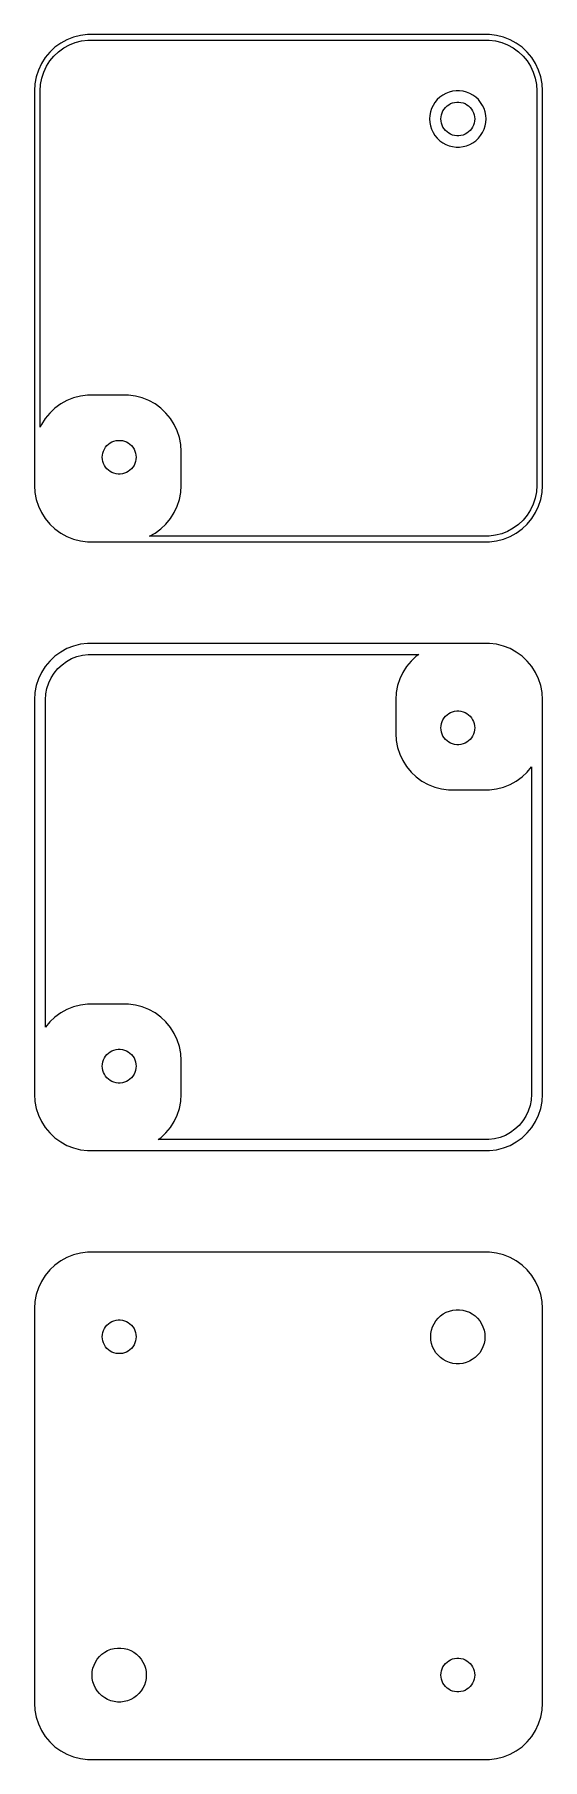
# Model space of a CAD drawing. Header units: metres. Extents: x -22 to 22, y 86 to 238.
import ezdxf

# ---------------------------------------------------------------- set-up
doc = ezdxf.new("R2010")
doc.units = ezdxf.units.M

msp = doc.modelspace()

# ---------------------------------------------------------------- linework, layer by layer
for p, q in [((-20.6871, 237.353), (-21.1448, 236.923)), ((-20.1791, 237.722), (-20.6871, 237.353)), ((-20.3684, 236.967), (-19.9112, 237.299)), ((-19.6289, 238.024), (-20.1791, 237.722)), ((-19.9112, 237.299), (-19.416, 237.572)), ((-19.0451, 238.255), (-19.6289, 238.024)), ((-19.416, 237.572), (-18.8906, 237.78)), ((-18.4369, 238.411), (-19.0451, 238.255)), ((-18.8906, 237.78), (-18.3432, 237.92)), ((-17.8139, 238.49), (-18.4369, 238.411)), ((-18.3432, 237.92), (-17.7825, 237.991)), ((17.8139, 238.49), (-17.8139, 238.49)), ((-17.7825, 237.991), (17.7825, 237.991)), ((17.7825, 237.991), (18.3432, 237.92)), ((18.4369, 238.411), (17.8139, 238.49)), ((18.3432, 237.92), (18.8906, 237.78)), ((19.0451, 238.255), (18.4369, 238.411)), ((18.8906, 237.78), (19.416, 237.572)), ((19.6289, 238.024), (19.0451, 238.255)), ((19.416, 237.572), (19.9112, 237.299)), ((20.1791, 237.722), (19.6289, 238.024)), ((19.9112, 237.299), (20.3684, 236.967)), ((20.6871, 237.353), (20.1791, 237.722)), ((21.1448, 236.923), (20.6871, 237.353)), ((-21.8815, 235.909), (-22.1489, 235.341)), ((-21.5451, 236.439), (-21.8815, 235.909)), ((-21.684, 235.157), (-21.4434, 235.668)), ((-21.1448, 236.923), (-21.5451, 236.439)), ((-21.4434, 235.668), (-21.1406, 236.145)), ((-21.1406, 236.145), (-20.7803, 236.58)), ((-20.7803, 236.58), (-20.3684, 236.967)), ((20.3684, 236.967), (20.7803, 236.58)), ((20.7803, 236.58), (21.1406, 236.145)), ((21.1406, 236.145), (21.4434, 235.668)), ((21.5451, 236.439), (21.1448, 236.923)), ((21.4434, 235.668), (21.684, 235.157)), ((21.8815, 235.909), (21.5451, 236.439)), ((22.1489, 235.341), (21.8815, 235.909)), ((-22.4606, 234.127), (-22.5, 233.5)), ((-22.3429, 234.743), (-22.4606, 234.127)), ((-22.1489, 235.341), (-22.3429, 234.743)), ((-22, 233.5), (-21.9645, 234.064)), ((-21.9645, 234.064), (-21.8586, 234.619)), ((-21.8586, 234.619), (-21.684, 235.157)), ((21.684, 235.157), (21.8586, 234.619)), ((21.8586, 234.619), (21.9645, 234.064)), ((21.9645, 234.064), (22, 233.5)), ((22.3429, 234.743), (22.1489, 235.341)), ((22.4606, 234.127), (22.3429, 234.743)), ((22.5, 233.5), (22.4606, 234.127)), ((-22.5, 233.5), (-22.5, 198.5)), ((-22, 203.657), (-22, 233.5)), ((13.1776, 232.711), (12.9774, 232.469)), ((13.4064, 232.926), (13.1776, 232.711)), ((13.6604, 233.111), (13.4064, 232.926)), ((13.9355, 233.262), (13.6604, 233.111)), ((14.2274, 233.378), (13.9355, 233.262)), ((14.5315, 233.456), (14.2274, 233.378)), ((14.843, 233.495), (14.5315, 233.456)), ((15.157, 233.495), (14.843, 233.495)), ((15.4684, 233.456), (15.157, 233.495)), ((15.7725, 233.378), (15.4684, 233.456)), ((16.0644, 233.262), (15.7725, 233.378)), ((16.3396, 233.111), (16.0644, 233.262)), ((16.5936, 232.926), (16.3396, 233.111)), ((16.8224, 232.711), (16.5936, 232.926)), ((17.0225, 232.469), (16.8224, 232.711)), ((22, 233.5), (22, 198.5)), ((22.5, 198.5), (22.5, 233.5)), ((12.5197, 231.313), (12.5, 231)), ((12.5, 231), (12.5197, 230.687)), ((12.5785, 231.622), (12.5197, 231.313)), ((12.6756, 231.92), (12.5785, 231.622)), ((12.8092, 232.204), (12.6756, 231.92)), ((12.9774, 232.469), (12.8092, 232.204)), ((13.5, 231), (13.5118, 231.188)), ((13.5118, 230.812), (13.5, 231)), ((13.5118, 231.188), (13.5471, 231.373)), ((13.5471, 231.373), (13.6053, 231.552)), ((13.6053, 231.552), (13.6855, 231.723)), ((13.6855, 231.723), (13.7865, 231.882)), ((13.7865, 231.882), (13.9065, 232.027)), ((13.9065, 232.027), (14.0439, 232.156)), ((14.0439, 232.156), (14.1963, 232.266)), ((14.1963, 232.266), (14.3613, 232.357)), ((14.3613, 232.357), (14.5365, 232.427)), ((14.5365, 232.427), (14.7189, 232.473)), ((14.7189, 232.473), (14.9058, 232.497)), ((14.9058, 232.497), (15.0942, 232.497)), ((15.0942, 232.497), (15.2811, 232.473)), ((15.2811, 232.473), (15.4635, 232.427)), ((15.4635, 232.427), (15.6387, 232.357)), ((15.6387, 232.357), (15.8037, 232.266)), ((15.8037, 232.266), (15.9561, 232.156)), ((15.9561, 232.156), (16.0934, 232.027)), ((16.0934, 232.027), (16.2135, 231.882)), ((16.2135, 231.882), (16.3145, 231.723)), ((16.3145, 231.723), (16.3947, 231.552)), ((16.3947, 231.552), (16.4529, 231.373)), ((16.4529, 231.373), (16.4882, 231.188)), ((16.4882, 231.188), (16.5, 231)), ((16.5, 231), (16.4882, 230.812)), ((17.1908, 232.204), (17.0225, 232.469)), ((17.3244, 231.92), (17.1908, 232.204)), ((17.4214, 231.622), (17.3244, 231.92)), ((17.4803, 231.313), (17.4214, 231.622)), ((17.5, 231), (17.4803, 231.313)), ((17.4803, 230.687), (17.5, 231)), ((12.5197, 230.687), (12.5785, 230.378)), ((12.5785, 230.378), (12.6756, 230.08)), ((12.6756, 230.08), (12.8092, 229.796)), ((12.8092, 229.796), (12.9774, 229.531)), ((12.9774, 229.531), (13.1776, 229.289)), ((13.5471, 230.627), (13.5118, 230.812)), ((13.6053, 230.448), (13.5471, 230.627)), ((13.6855, 230.277), (13.6053, 230.448)), ((13.7865, 230.118), (13.6855, 230.277)), ((13.9065, 229.973), (13.7865, 230.118)), ((14.0439, 229.844), (13.9065, 229.973)), ((14.1963, 229.734), (14.0439, 229.844)), ((14.3613, 229.643), (14.1963, 229.734)), ((14.5365, 229.573), (14.3613, 229.643)), ((14.7189, 229.527), (14.5365, 229.573)), ((14.9058, 229.503), (14.7189, 229.527)), ((15.0942, 229.503), (14.9058, 229.503)), ((15.2811, 229.527), (15.0942, 229.503)), ((15.4635, 229.573), (15.2811, 229.527)), ((15.6387, 229.643), (15.4635, 229.573)), ((15.8037, 229.734), (15.6387, 229.643)), ((15.9561, 229.844), (15.8037, 229.734)), ((16.0934, 229.973), (15.9561, 229.844)), ((16.2135, 230.118), (16.0934, 229.973)), ((16.3145, 230.277), (16.2135, 230.118)), ((16.3947, 230.448), (16.3145, 230.277)), ((16.4529, 230.627), (16.3947, 230.448)), ((16.4882, 230.812), (16.4529, 230.627)), ((16.8224, 229.289), (17.0225, 229.531)), ((17.0225, 229.531), (17.1908, 229.796)), ((17.1908, 229.796), (17.3244, 230.08)), ((17.3244, 230.08), (17.4214, 230.378)), ((17.4214, 230.378), (17.4803, 230.687)), ((13.1776, 229.289), (13.4064, 229.074)), ((13.4064, 229.074), (13.6604, 228.889)), ((13.6604, 228.889), (13.9355, 228.738)), ((13.9355, 228.738), (14.2274, 228.622)), ((14.2274, 228.622), (14.5315, 228.544)), ((14.5315, 228.544), (14.843, 228.505)), ((14.843, 228.505), (15.157, 228.505)), ((15.157, 228.505), (15.4684, 228.544)), ((15.4684, 228.544), (15.7725, 228.622)), ((15.7725, 228.622), (16.0644, 228.738)), ((16.0644, 228.738), (16.3396, 228.889)), ((16.3396, 228.889), (16.5936, 229.074)), ((16.5936, 229.074), (16.8224, 229.289)), ((-20.6871, 205.353), (-21.1448, 204.923)), ((-20.1791, 205.722), (-20.6871, 205.353)), ((-19.6289, 206.024), (-20.1791, 205.722)), ((-19.0451, 206.255), (-19.6289, 206.024)), ((-18.4369, 206.411), (-19.0451, 206.255)), ((-17.8139, 206.49), (-18.4369, 206.411)), ((-14.186, 206.49), (-17.8139, 206.49)), ((-13.5631, 206.411), (-14.186, 206.49)), ((-12.9549, 206.255), (-13.5631, 206.411)), ((-12.3711, 206.024), (-12.9549, 206.255)), ((-11.8209, 205.722), (-12.3711, 206.024)), ((-11.3129, 205.353), (-11.8209, 205.722)), ((-10.8551, 204.923), (-11.3129, 205.353)), ((-21.8815, 203.909), (-22, 203.657)), ((-21.5451, 204.439), (-21.8815, 203.909)), ((-21.1448, 204.923), (-21.5451, 204.439)), ((-10.4549, 204.439), (-10.8551, 204.923)), ((-10.1185, 203.909), (-10.4549, 204.439)), ((-9.8511, 203.341), (-10.1185, 203.909)), ((-16.2135, 201.882), (-16.0934, 202.027)), ((-16.0934, 202.027), (-15.9561, 202.156)), ((-15.9561, 202.156), (-15.8037, 202.266)), ((-15.8037, 202.266), (-15.6387, 202.357)), ((-15.6387, 202.357), (-15.4635, 202.427)), ((-15.4635, 202.427), (-15.2811, 202.473)), ((-15.2811, 202.473), (-15.0942, 202.497)), ((-15.0942, 202.497), (-14.9058, 202.497)), ((-14.9058, 202.497), (-14.7189, 202.473)), ((-14.7189, 202.473), (-14.5365, 202.427)), ((-14.5365, 202.427), (-14.3613, 202.357)), ((-14.3613, 202.357), (-14.1963, 202.266)), ((-14.1963, 202.266), (-14.0439, 202.156)), ((-14.0439, 202.156), (-13.9065, 202.027)), ((-13.9065, 202.027), (-13.7865, 201.882)), ((-9.6571, 202.743), (-9.8511, 203.341)), ((-9.5394, 202.127), (-9.6571, 202.743)), ((-9.5, 201.5), (-9.5394, 202.127)), ((-16.5, 201), (-16.4882, 201.188)), ((-16.4882, 200.812), (-16.5, 201)), ((-16.4882, 201.188), (-16.4529, 201.373)), ((-16.4529, 200.627), (-16.4882, 200.812)), ((-16.4529, 201.373), (-16.3947, 201.552)), ((-16.3947, 200.448), (-16.4529, 200.627)), ((-16.3947, 201.552), (-16.3145, 201.723)), ((-16.3145, 200.277), (-16.3947, 200.448)), ((-16.3145, 201.723), (-16.2135, 201.882)), ((-13.7865, 201.882), (-13.6855, 201.723)), ((-13.6855, 201.723), (-13.6053, 201.552)), ((-13.6053, 200.448), (-13.6855, 200.277)), ((-13.6053, 201.552), (-13.5471, 201.373)), ((-13.5471, 200.627), (-13.6053, 200.448)), ((-13.5471, 201.373), (-13.5118, 201.188)), ((-13.5118, 200.812), (-13.5471, 200.627)), ((-13.5118, 201.188), (-13.5, 201)), ((-13.5, 201), (-13.5118, 200.812)), ((-9.5, 198.5), (-9.5, 201.5)), ((-16.2135, 200.118), (-16.3145, 200.277)), ((-16.0934, 199.973), (-16.2135, 200.118)), ((-15.9561, 199.844), (-16.0934, 199.973)), ((-15.8037, 199.734), (-15.9561, 199.844)), ((-15.6387, 199.643), (-15.8037, 199.734)), ((-15.4635, 199.573), (-15.6387, 199.643)), ((-15.2811, 199.527), (-15.4635, 199.573)), ((-15.0942, 199.503), (-15.2811, 199.527)), ((-14.9058, 199.503), (-15.0942, 199.503)), ((-14.7189, 199.527), (-14.9058, 199.503)), ((-14.5365, 199.573), (-14.7189, 199.527)), ((-14.3613, 199.643), (-14.5365, 199.573)), ((-14.1963, 199.734), (-14.3613, 199.643)), ((-14.0439, 199.844), (-14.1963, 199.734)), ((-13.9065, 199.973), (-14.0439, 199.844)), ((-13.7865, 200.118), (-13.9065, 199.973)), ((-13.6855, 200.277), (-13.7865, 200.118)), ((-22.5, 198.5), (-22.4606, 197.873)), ((-22.4606, 197.873), (-22.3429, 197.257)), ((-9.6571, 197.257), (-9.5394, 197.873)), ((-9.5394, 197.873), (-9.5, 198.5)), ((21.8586, 197.381), (21.684, 196.843)), ((21.9645, 197.936), (21.8586, 197.381)), ((22, 198.5), (21.9645, 197.936)), ((22.3429, 197.257), (22.4606, 197.873)), ((22.4606, 197.873), (22.5, 198.5)), ((-22.3429, 197.257), (-22.1489, 196.659)), ((-22.1489, 196.659), (-21.8815, 196.091)), ((-21.8815, 196.091), (-21.5451, 195.561)), ((-10.4549, 195.561), (-10.1185, 196.091)), ((-10.1185, 196.091), (-9.8511, 196.659)), ((-9.8511, 196.659), (-9.6571, 197.257)), ((21.1406, 195.855), (20.7803, 195.42)), ((21.4434, 196.332), (21.1406, 195.855)), ((21.684, 196.843), (21.4434, 196.332)), ((21.5451, 195.561), (21.8815, 196.091)), ((21.8815, 196.091), (22.1489, 196.659)), ((22.1489, 196.659), (22.3429, 197.257)), ((-21.5451, 195.561), (-21.1448, 195.077)), ((-21.1448, 195.077), (-20.6871, 194.647)), ((-20.6871, 194.647), (-20.1791, 194.278)), ((-11.8209, 194.278), (-11.3129, 194.647)), ((-11.3129, 194.647), (-10.8551, 195.077)), ((-10.8551, 195.077), (-10.4549, 195.561)), ((19.416, 194.428), (18.8906, 194.22)), ((19.9112, 194.701), (19.416, 194.428)), ((20.3684, 195.033), (19.9112, 194.701)), ((20.1791, 194.278), (20.6871, 194.647)), ((20.7803, 195.42), (20.3684, 195.033)), ((20.6871, 194.647), (21.1448, 195.077)), ((21.1448, 195.077), (21.5451, 195.561)), ((-20.1791, 194.278), (-19.6289, 193.976)), ((-19.6289, 193.976), (-19.0451, 193.745)), ((-19.0451, 193.745), (-18.4369, 193.589)), ((-18.4369, 193.589), (-17.8139, 193.51)), ((-17.8139, 193.51), (17.8139, 193.51)), ((-12.311, 194.009), (-11.8209, 194.278)), ((17.7825, 194.009), (-12.311, 194.009)), ((18.3432, 194.08), (17.7825, 194.009)), ((17.8139, 193.51), (18.4369, 193.589)), ((18.8906, 194.22), (18.3432, 194.08)), ((18.4369, 193.589), (19.0451, 193.745)), ((19.0451, 193.745), (19.6289, 193.976)), ((19.6289, 193.976), (20.1791, 194.278)), ((-20.1791, 183.722), (-20.6871, 183.353)), ((-19.6289, 184.024), (-20.1791, 183.722)), ((-19.0451, 184.255), (-19.6289, 184.024)), ((-18.4369, 184.411), (-19.0451, 184.255)), ((-17.8139, 184.49), (-18.4369, 184.411)), ((17.8139, 184.49), (-17.8139, 184.49)), ((18.4369, 184.411), (17.8139, 184.49)), ((19.0451, 184.255), (18.4369, 184.411)), ((19.6289, 184.024), (19.0451, 184.255)), ((20.1791, 183.722), (19.6289, 184.024)), ((20.6871, 183.353), (20.1791, 183.722)), ((-21.5451, 182.439), (-21.8815, 181.909)), ((-21.1448, 182.923), (-21.5451, 182.439)), ((-20.6871, 183.353), (-21.1448, 182.923)), ((-20.7542, 181.864), (-20.4322, 182.254)), ((-20.4322, 182.254), (-20.0639, 182.599)), ((-20.0639, 182.599), (-19.6553, 182.896)), ((-19.6553, 182.896), (-19.2126, 183.14)), ((-19.2126, 183.14), (-18.743, 183.326)), ((-18.743, 183.326), (-18.2537, 183.451)), ((-18.2537, 183.451), (-17.7526, 183.514)), ((-17.7526, 183.514), (11.5357, 183.514)), ((10.4549, 182.439), (10.1185, 181.909)), ((10.8551, 182.923), (10.4549, 182.439)), ((11.3129, 183.353), (10.8551, 182.923)), ((11.5357, 183.514), (11.3129, 183.353)), ((21.1448, 182.923), (20.6871, 183.353)), ((21.5451, 182.439), (21.1448, 182.923)), ((21.8815, 181.909), (21.5451, 182.439)), ((-22.3429, 180.743), (-22.4606, 180.127)), ((-22.1489, 181.341), (-22.3429, 180.743)), ((-21.8815, 181.909), (-22.1489, 181.341)), ((-21.396, 180.5), (-21.2399, 180.981)), ((-21.2399, 180.981), (-21.0248, 181.438)), ((-21.0248, 181.438), (-20.7542, 181.864)), ((9.6571, 180.743), (9.5394, 180.127)), ((9.8511, 181.341), (9.6571, 180.743)), ((10.1185, 181.909), (9.8511, 181.341)), ((22.1489, 181.341), (21.8815, 181.909)), ((22.3429, 180.743), (22.1489, 181.341)), ((22.4606, 180.127), (22.3429, 180.743)), ((-22.4606, 180.127), (-22.5, 179.5)), ((-22.5, 179.5), (-22.5, 144.5)), ((-21.5224, 179.5), (-21.4907, 180.004)), ((-21.5224, 150.466), (-21.5224, 179.5)), ((-21.4907, 180.004), (-21.396, 180.5)), ((9.5394, 180.127), (9.5, 179.5)), ((9.5, 179.5), (9.5, 176.5)), ((22.5, 179.5), (22.4606, 180.127)), ((22.5, 144.5), (22.5, 179.5)), ((13.5471, 177.373), (13.6053, 177.552)), ((13.6053, 177.552), (13.6855, 177.723)), ((13.6855, 177.723), (13.7865, 177.882)), ((13.7865, 177.882), (13.9065, 178.027)), ((13.9065, 178.027), (14.0439, 178.156)), ((14.0439, 178.156), (14.1963, 178.266)), ((14.1963, 178.266), (14.3613, 178.357)), ((14.3613, 178.357), (14.5365, 178.427)), ((14.5365, 178.427), (14.7189, 178.473)), ((14.7189, 178.473), (14.9058, 178.497)), ((14.9058, 178.497), (15.0942, 178.497)), ((15.0942, 178.497), (15.2811, 178.473)), ((15.2811, 178.473), (15.4635, 178.427)), ((15.4635, 178.427), (15.6387, 178.357)), ((15.6387, 178.357), (15.8037, 178.266)), ((15.8037, 178.266), (15.9561, 178.156)), ((15.9561, 178.156), (16.0934, 178.027)), ((16.0934, 178.027), (16.2135, 177.882)), ((16.2135, 177.882), (16.3145, 177.723)), ((16.3145, 177.723), (16.3947, 177.552)), ((16.3947, 177.552), (16.4529, 177.373)), ((9.5, 176.5), (9.5394, 175.873)), ((13.5, 177), (13.5118, 177.188)), ((13.5118, 176.812), (13.5, 177)), ((13.5118, 177.188), (13.5471, 177.373)), ((13.5471, 176.627), (13.5118, 176.812)), ((13.6053, 176.448), (13.5471, 176.627)), ((13.6855, 176.277), (13.6053, 176.448)), ((13.7865, 176.118), (13.6855, 176.277)), ((13.9065, 175.973), (13.7865, 176.118)), ((14.0439, 175.844), (13.9065, 175.973)), ((16.0934, 175.973), (15.9561, 175.844)), ((16.2135, 176.118), (16.0934, 175.973)), ((16.3145, 176.277), (16.2135, 176.118)), ((16.3947, 176.448), (16.3145, 176.277)), ((16.4529, 176.627), (16.3947, 176.448)), ((16.4529, 177.373), (16.4882, 177.188)), ((16.4882, 176.812), (16.4529, 176.627)), ((16.4882, 177.188), (16.5, 177)), ((16.5, 177), (16.4882, 176.812)), ((9.5394, 175.873), (9.6571, 175.257)), ((9.6571, 175.257), (9.8511, 174.659)), ((9.8511, 174.659), (10.1185, 174.091)), ((14.1963, 175.734), (14.0439, 175.844)), ((14.3613, 175.643), (14.1963, 175.734)), ((14.5365, 175.573), (14.3613, 175.643)), ((14.7189, 175.527), (14.5365, 175.573)), ((14.9058, 175.503), (14.7189, 175.527)), ((15.0942, 175.503), (14.9058, 175.503)), ((15.2811, 175.527), (15.0942, 175.503)), ((15.4635, 175.573), (15.2811, 175.527)), ((15.6387, 175.643), (15.4635, 175.573)), ((15.8037, 175.734), (15.6387, 175.643)), ((15.9561, 175.844), (15.8037, 175.734)), ((10.1185, 174.091), (10.4549, 173.561)), ((10.4549, 173.561), (10.8551, 173.077)), ((10.8551, 173.077), (11.3129, 172.647)), ((20.6871, 172.647), (21.1448, 173.077)), ((21.1448, 173.077), (21.5224, 173.534)), ((21.5224, 173.534), (21.5224, 144.5)), ((11.3129, 172.647), (11.8209, 172.278)), ((11.8209, 172.278), (12.3711, 171.976)), ((12.3711, 171.976), (12.9549, 171.745)), ((12.9549, 171.745), (13.5631, 171.589)), ((13.5631, 171.589), (14.186, 171.51)), ((14.186, 171.51), (17.8139, 171.51)), ((17.8139, 171.51), (18.4369, 171.589)), ((18.4369, 171.589), (19.0451, 171.745)), ((19.0451, 171.745), (19.6289, 171.976)), ((19.6289, 171.976), (20.1791, 172.278)), ((20.1791, 172.278), (20.6871, 172.647)), ((-20.1791, 151.722), (-20.6871, 151.353)), ((-19.6289, 152.024), (-20.1791, 151.722)), ((-19.0451, 152.255), (-19.6289, 152.024)), ((-18.4369, 152.411), (-19.0451, 152.255)), ((-17.8139, 152.49), (-18.4369, 152.411)), ((-14.186, 152.49), (-17.8139, 152.49)), ((-13.5631, 152.411), (-14.186, 152.49)), ((-12.9549, 152.255), (-13.5631, 152.411)), ((-12.3711, 152.024), (-12.9549, 152.255)), ((-11.8209, 151.722), (-12.3711, 152.024)), ((-11.3129, 151.353), (-11.8209, 151.722)), ((-21.1448, 150.923), (-21.5224, 150.466)), ((-20.6871, 151.353), (-21.1448, 150.923)), ((-10.8551, 150.923), (-11.3129, 151.353)), ((-10.4549, 150.439), (-10.8551, 150.923)), ((-10.1185, 149.909), (-10.4549, 150.439)), ((-15.6387, 148.357), (-15.4635, 148.427)), ((-15.4635, 148.427), (-15.2811, 148.473)), ((-15.2811, 148.473), (-15.0942, 148.497)), ((-15.0942, 148.497), (-14.9058, 148.497)), ((-14.9058, 148.497), (-14.7189, 148.473)), ((-14.7189, 148.473), (-14.5365, 148.427)), ((-14.5365, 148.427), (-14.3613, 148.357)), ((-9.8511, 149.341), (-10.1185, 149.909)), ((-9.6571, 148.743), (-9.8511, 149.341)), ((-9.5394, 148.127), (-9.6571, 148.743)), ((-16.5, 147), (-16.4882, 147.188)), ((-16.4882, 146.812), (-16.5, 147)), ((-16.4882, 147.188), (-16.4529, 147.373)), ((-16.4529, 147.373), (-16.3947, 147.552)), ((-16.3947, 147.552), (-16.3145, 147.723)), ((-16.3145, 147.723), (-16.2135, 147.882)), ((-16.2135, 147.882), (-16.0934, 148.027)), ((-16.0934, 148.027), (-15.9561, 148.156)), ((-15.9561, 148.156), (-15.8037, 148.266)), ((-15.8037, 148.266), (-15.6387, 148.357)), ((-14.3613, 148.357), (-14.1963, 148.266)), ((-14.1963, 148.266), (-14.0439, 148.156)), ((-14.0439, 148.156), (-13.9065, 148.027)), ((-13.9065, 148.027), (-13.7865, 147.882)), ((-13.7865, 147.882), (-13.6855, 147.723)), ((-13.6855, 147.723), (-13.6053, 147.552)), ((-13.6053, 147.552), (-13.5471, 147.373)), ((-13.5471, 147.373), (-13.5118, 147.188)), ((-13.5118, 147.188), (-13.5, 147)), ((-13.5, 147), (-13.5118, 146.812)), ((-9.5, 147.5), (-9.5394, 148.127)), ((-9.5, 144.5), (-9.5, 147.5)), ((-16.4529, 146.627), (-16.4882, 146.812)), ((-16.3947, 146.448), (-16.4529, 146.627)), ((-16.3145, 146.277), (-16.3947, 146.448)), ((-16.2135, 146.118), (-16.3145, 146.277)), ((-16.0934, 145.973), (-16.2135, 146.118)), ((-15.9561, 145.844), (-16.0934, 145.973)), ((-15.8037, 145.734), (-15.9561, 145.844)), ((-15.6387, 145.643), (-15.8037, 145.734)), ((-15.4635, 145.573), (-15.6387, 145.643)), ((-15.2811, 145.527), (-15.4635, 145.573)), ((-15.0942, 145.503), (-15.2811, 145.527)), ((-14.9058, 145.503), (-15.0942, 145.503)), ((-14.7189, 145.527), (-14.9058, 145.503)), ((-14.5365, 145.573), (-14.7189, 145.527)), ((-14.3613, 145.643), (-14.5365, 145.573)), ((-14.1963, 145.734), (-14.3613, 145.643)), ((-14.0439, 145.844), (-14.1963, 145.734)), ((-13.9065, 145.973), (-14.0439, 145.844)), ((-13.7865, 146.118), (-13.9065, 145.973)), ((-13.6855, 146.277), (-13.7865, 146.118)), ((-13.6053, 146.448), (-13.6855, 146.277)), ((-13.5471, 146.627), (-13.6053, 146.448)), ((-13.5118, 146.812), (-13.5471, 146.627)), ((-22.5, 144.5), (-22.4606, 143.873)), ((-22.4606, 143.873), (-22.3429, 143.257)), ((-9.6571, 143.257), (-9.5394, 143.873)), ((-9.5394, 143.873), (-9.5, 144.5)), ((21.4907, 143.996), (21.396, 143.5)), ((21.5224, 144.5), (21.4907, 143.996)), ((22.3429, 143.257), (22.4606, 143.873)), ((22.4606, 143.873), (22.5, 144.5)), ((-22.3429, 143.257), (-22.1489, 142.659)), ((-22.1489, 142.659), (-21.8815, 142.091)), ((-10.1185, 142.091), (-9.8511, 142.659)), ((-9.8511, 142.659), (-9.6571, 143.257)), ((21.0248, 142.562), (20.7542, 142.136)), ((21.2399, 143.019), (21.0248, 142.562)), ((21.396, 143.5), (21.2399, 143.019)), ((21.8815, 142.091), (22.1489, 142.659)), ((22.1489, 142.659), (22.3429, 143.257)), ((-21.8815, 142.091), (-21.5451, 141.561)), ((-21.5451, 141.561), (-21.1448, 141.077)), ((-21.1448, 141.077), (-20.6871, 140.647)), ((-11.3129, 140.647), (-10.8551, 141.077)), ((-10.8551, 141.077), (-10.4549, 141.561)), ((-10.4549, 141.561), (-10.1185, 142.091)), ((19.2126, 140.86), (18.743, 140.674)), ((19.6553, 141.104), (19.2126, 140.86)), ((20.0639, 141.401), (19.6553, 141.104)), ((20.4322, 141.746), (20.0639, 141.401)), ((20.7542, 142.136), (20.4322, 141.746)), ((20.6871, 140.647), (21.1448, 141.077)), ((21.1448, 141.077), (21.5451, 141.561)), ((21.5451, 141.561), (21.8815, 142.091)), ((-20.6871, 140.647), (-20.1791, 140.278)), ((-20.1791, 140.278), (-19.6289, 139.976)), ((-19.6289, 139.976), (-19.0451, 139.745)), ((-19.0451, 139.745), (-18.4369, 139.589)), ((-18.4369, 139.589), (-17.8139, 139.51)), ((-17.8139, 139.51), (17.8139, 139.51)), ((-11.5357, 140.486), (-11.3129, 140.647)), ((17.7526, 140.486), (-11.5357, 140.486)), ((18.2537, 140.549), (17.7526, 140.486)), ((17.8139, 139.51), (18.4369, 139.589)), ((18.743, 140.674), (18.2537, 140.549)), ((18.4369, 139.589), (19.0451, 139.745)), ((19.0451, 139.745), (19.6289, 139.976)), ((19.6289, 139.976), (20.1791, 140.278)), ((20.1791, 140.278), (20.6871, 140.647)), ((-19.0451, 130.255), (-19.6289, 130.024)), ((-18.4369, 130.411), (-19.0451, 130.255)), ((-17.8139, 130.49), (-18.4369, 130.411)), ((17.8139, 130.49), (-17.8139, 130.49)), ((18.4369, 130.411), (17.8139, 130.49)), ((19.0451, 130.255), (18.4369, 130.411)), ((19.6289, 130.024), (19.0451, 130.255)), ((-21.1448, 128.923), (-21.5451, 128.439)), ((-20.6871, 129.353), (-21.1448, 128.923)), ((-20.1791, 129.722), (-20.6871, 129.353)), ((-19.6289, 130.024), (-20.1791, 129.722)), ((20.1791, 129.722), (19.6289, 130.024)), ((20.6871, 129.353), (20.1791, 129.722)), ((21.1448, 128.923), (20.6871, 129.353)), ((21.5451, 128.439), (21.1448, 128.923)), ((-22.1489, 127.341), (-22.3429, 126.743)), ((-21.8815, 127.909), (-22.1489, 127.341)), ((-21.5451, 128.439), (-21.8815, 127.909)), ((21.8815, 127.909), (21.5451, 128.439)), ((22.1489, 127.341), (21.8815, 127.909)), ((22.3429, 126.743), (22.1489, 127.341)), ((-22.4606, 126.127), (-22.5, 125.5)), ((-22.5, 125.5), (-22.5, 90.5)), ((-22.3429, 126.743), (-22.4606, 126.127)), ((22.4606, 126.127), (22.3429, 126.743)), ((22.5, 125.5), (22.4606, 126.127)), ((22.5, 90.5), (22.5, 125.5)), ((-16.2135, 123.882), (-16.0934, 124.027)), ((-16.0934, 124.027), (-15.9561, 124.156)), ((-15.9561, 124.156), (-15.8037, 124.266)), ((-15.8037, 124.266), (-15.6387, 124.357)), ((-15.6387, 124.357), (-15.4635, 124.427)), ((-15.4635, 124.427), (-15.2811, 124.473)), ((-15.2811, 124.473), (-15.0942, 124.497)), ((-15.0942, 124.497), (-14.9058, 124.497)), ((-14.9058, 124.497), (-14.7189, 124.473)), ((-14.7189, 124.473), (-14.5365, 124.427)), ((-14.5365, 124.427), (-14.3613, 124.357)), ((-14.3613, 124.357), (-14.1963, 124.266)), ((-14.1963, 124.266), (-14.0439, 124.156)), ((-14.0439, 124.156), (-13.9065, 124.027)), ((-13.9065, 124.027), (-13.7865, 123.882)), ((12.7685, 123.883), (12.8969, 124.156)), ((12.8969, 124.156), (13.0583, 124.411)), ((13.0583, 124.411), (13.2505, 124.643)), ((13.2505, 124.643), (13.4702, 124.849)), ((13.4702, 124.849), (13.714, 125.026)), ((13.714, 125.026), (13.9781, 125.172)), ((13.9781, 125.172), (14.2583, 125.283)), ((14.2583, 125.283), (14.5503, 125.357)), ((14.5503, 125.357), (14.8493, 125.395)), ((14.8493, 125.395), (15.1507, 125.395)), ((15.1507, 125.395), (15.4497, 125.357)), ((15.4497, 125.357), (15.7416, 125.283)), ((15.7416, 125.283), (16.0219, 125.172)), ((16.0219, 125.172), (16.286, 125.026)), ((16.286, 125.026), (16.5298, 124.849)), ((16.5298, 124.849), (16.7495, 124.643)), ((16.7495, 124.643), (16.9416, 124.411)), ((16.9416, 124.411), (17.1031, 124.156)), ((17.1031, 124.156), (17.2315, 123.883)), ((-16.5, 123), (-16.4882, 123.188)), ((-16.4882, 122.812), (-16.5, 123)), ((-16.4882, 123.188), (-16.4529, 123.373)), ((-16.4529, 122.627), (-16.4882, 122.812)), ((-16.4529, 123.373), (-16.3947, 123.552)), ((-16.3947, 122.448), (-16.4529, 122.627)), ((-16.3947, 123.552), (-16.3145, 123.723)), ((-16.3145, 122.277), (-16.3947, 122.448)), ((-16.3145, 123.723), (-16.2135, 123.882)), ((-13.7865, 123.882), (-13.6855, 123.723)), ((-13.6855, 123.723), (-13.6053, 123.552)), ((-13.6053, 122.448), (-13.6855, 122.277)), ((-13.6053, 123.552), (-13.5471, 123.373)), ((-13.5471, 122.627), (-13.6053, 122.448)), ((-13.5471, 123.373), (-13.5118, 123.188)), ((-13.5118, 122.812), (-13.5471, 122.627)), ((-13.5118, 123.188), (-13.5, 123)), ((-13.5, 123), (-13.5118, 122.812)), ((12.6, 123), (12.6189, 123.301)), ((12.6189, 122.699), (12.6, 123)), ((12.6189, 123.301), (12.6754, 123.597)), ((12.6754, 122.403), (12.6189, 122.699)), ((12.6754, 123.597), (12.7685, 123.883)), ((12.7685, 122.117), (12.6754, 122.403)), ((17.2315, 123.883), (17.3246, 123.597)), ((17.3246, 122.403), (17.2315, 122.117)), ((17.3246, 123.597), (17.3811, 123.301)), ((17.3811, 122.699), (17.3246, 122.403)), ((17.3811, 123.301), (17.4, 123)), ((17.4, 123), (17.3811, 122.699)), ((-16.2135, 122.118), (-16.3145, 122.277)), ((-16.0934, 121.973), (-16.2135, 122.118)), ((-15.9561, 121.844), (-16.0934, 121.973)), ((-15.8037, 121.734), (-15.9561, 121.844)), ((-15.6387, 121.643), (-15.8037, 121.734)), ((-15.4635, 121.573), (-15.6387, 121.643)), ((-15.2811, 121.527), (-15.4635, 121.573)), ((-15.0942, 121.503), (-15.2811, 121.527)), ((-14.9058, 121.503), (-15.0942, 121.503)), ((-14.7189, 121.527), (-14.9058, 121.503)), ((-14.5365, 121.573), (-14.7189, 121.527)), ((-14.3613, 121.643), (-14.5365, 121.573)), ((-14.1963, 121.734), (-14.3613, 121.643)), ((-14.0439, 121.844), (-14.1963, 121.734)), ((-13.9065, 121.973), (-14.0439, 121.844)), ((-13.7865, 122.118), (-13.9065, 121.973)), ((-13.6855, 122.277), (-13.7865, 122.118)), ((12.8969, 121.844), (12.7685, 122.117)), ((13.0583, 121.589), (12.8969, 121.844)), ((13.2505, 121.357), (13.0583, 121.589)), ((13.4702, 121.151), (13.2505, 121.357)), ((13.714, 120.974), (13.4702, 121.151)), ((13.9781, 120.828), (13.714, 120.974)), ((16.286, 120.974), (16.0219, 120.828)), ((16.5298, 121.151), (16.286, 120.974)), ((16.7495, 121.357), (16.5298, 121.151)), ((16.9416, 121.589), (16.7495, 121.357)), ((17.1031, 121.844), (16.9416, 121.589)), ((17.2315, 122.117), (17.1031, 121.844)), ((14.2583, 120.717), (13.9781, 120.828)), ((14.5503, 120.643), (14.2583, 120.717)), ((14.8493, 120.605), (14.5503, 120.643)), ((15.1507, 120.605), (14.8493, 120.605)), ((15.4497, 120.643), (15.1507, 120.605)), ((15.7416, 120.717), (15.4497, 120.643)), ((16.0219, 120.828), (15.7416, 120.717)), ((-16.7495, 94.6429), (-16.5298, 94.8492)), ((-16.5298, 94.8492), (-16.286, 95.0264)), ((-16.286, 95.0264), (-16.0219, 95.1716)), ((-16.0219, 95.1716), (-15.7416, 95.2825)), ((-15.7416, 95.2825), (-15.4497, 95.3575)), ((-15.4497, 95.3575), (-15.1507, 95.3953)), ((-15.1507, 95.3953), (-14.8493, 95.3953)), ((-14.8493, 95.3953), (-14.5503, 95.3575)), ((-14.5503, 95.3575), (-14.2583, 95.2825)), ((-14.2583, 95.2825), (-13.9781, 95.1716)), ((-13.9781, 95.1716), (-13.714, 95.0264)), ((-13.714, 95.0264), (-13.4702, 94.8492)), ((-13.4702, 94.8492), (-13.2505, 94.6429)), ((-17.3811, 93.3008), (-17.3246, 93.5969)), ((-17.3246, 93.5969), (-17.2315, 93.8835)), ((-17.2315, 93.8835), (-17.1031, 94.1562)), ((-17.1031, 94.1562), (-16.9416, 94.4107)), ((-16.9416, 94.4107), (-16.7495, 94.6429)), ((-13.2505, 94.6429), (-13.0583, 94.4107)), ((-13.0583, 94.4107), (-12.8969, 94.1562)), ((-12.8969, 94.1562), (-12.7685, 93.8835)), ((-12.7685, 93.8835), (-12.6754, 93.5969)), ((-12.6754, 93.5969), (-12.6189, 93.3008)), ((13.5118, 93.188), (13.5471, 93.373)), ((13.5471, 93.373), (13.6053, 93.5522)), ((13.6053, 93.5522), (13.6855, 93.7226)), ((13.6855, 93.7226), (13.7865, 93.8817)), ((13.7865, 93.8817), (13.9065, 94.0268)), ((13.9065, 94.0268), (14.0439, 94.1558)), ((14.0439, 94.1558), (14.1963, 94.2665)), ((14.1963, 94.2665), (14.3613, 94.3573)), ((14.3613, 94.3573), (14.5365, 94.4266)), ((14.5365, 94.4266), (14.7189, 94.4734)), ((14.7189, 94.4734), (14.9058, 94.4971)), ((14.9058, 94.4971), (15.0942, 94.4971)), ((15.0942, 94.4971), (15.2811, 94.4734)), ((15.2811, 94.4734), (15.4635, 94.4266)), ((15.4635, 94.4266), (15.6387, 94.3573)), ((15.6387, 94.3573), (15.8037, 94.2665)), ((15.8037, 94.2665), (15.9561, 94.1558)), ((15.9561, 94.1558), (16.0934, 94.0268)), ((16.0934, 94.0268), (16.2135, 93.8817)), ((16.2135, 93.8817), (16.3145, 93.7226)), ((16.3145, 93.7226), (16.3947, 93.5522)), ((16.3947, 93.5522), (16.4529, 93.373)), ((16.4529, 93.373), (16.4882, 93.188)), ((-17.4, 93), (-17.3811, 93.3008)), ((-17.3811, 92.6992), (-17.4, 93)), ((-17.3246, 92.4032), (-17.3811, 92.6992)), ((-17.2315, 92.1165), (-17.3246, 92.4032)), ((-17.1031, 91.8438), (-17.2315, 92.1165)), ((-16.9416, 91.5893), (-17.1031, 91.8438)), ((-12.8969, 91.8438), (-13.0583, 91.5893)), ((-12.7685, 92.1165), (-12.8969, 91.8438)), ((-12.6754, 92.4032), (-12.7685, 92.1165)), ((-12.6189, 92.6992), (-12.6754, 92.4032)), ((-12.6189, 93.3008), (-12.6, 93)), ((-12.6, 93), (-12.6189, 92.6992)), ((13.5, 93), (13.5118, 93.188)), ((13.5118, 92.812), (13.5, 93)), ((13.5471, 92.627), (13.5118, 92.812)), ((13.6053, 92.4478), (13.5471, 92.627)), ((13.6855, 92.2774), (13.6053, 92.4478)), ((13.7865, 92.1183), (13.6855, 92.2774)), ((13.9065, 91.9732), (13.7865, 92.1183)), ((14.0439, 91.8442), (13.9065, 91.9732)), ((14.1963, 91.7335), (14.0439, 91.8442)), ((15.9561, 91.8442), (15.8037, 91.7335)), ((16.0934, 91.9732), (15.9561, 91.8442)), ((16.2135, 92.1183), (16.0934, 91.9732)), ((16.3145, 92.2774), (16.2135, 92.1183)), ((16.3947, 92.4478), (16.3145, 92.2774)), ((16.4529, 92.627), (16.3947, 92.4478)), ((16.4882, 92.812), (16.4529, 92.627)), ((16.4882, 93.188), (16.5, 93)), ((16.5, 93), (16.4882, 92.812)), ((-22.5, 90.5), (-22.4606, 89.8733)), ((-16.7495, 91.3571), (-16.9416, 91.5893)), ((-16.5298, 91.1508), (-16.7495, 91.3571)), ((-16.286, 90.9736), (-16.5298, 91.1508)), ((-16.0219, 90.8284), (-16.286, 90.9736)), ((-15.7416, 90.7175), (-16.0219, 90.8284)), ((-15.4497, 90.6425), (-15.7416, 90.7175)), ((-15.1507, 90.6047), (-15.4497, 90.6425)), ((-14.8493, 90.6047), (-15.1507, 90.6047)), ((-14.5503, 90.6425), (-14.8493, 90.6047)), ((-14.2583, 90.7175), (-14.5503, 90.6425)), ((-13.9781, 90.8284), (-14.2583, 90.7175)), ((-13.714, 90.9736), (-13.9781, 90.8284)), ((-13.4702, 91.1508), (-13.714, 90.9736)), ((-13.2505, 91.3571), (-13.4702, 91.1508)), ((-13.0583, 91.5893), (-13.2505, 91.3571)), ((14.3613, 91.6428), (14.1963, 91.7335)), ((14.5365, 91.5734), (14.3613, 91.6428)), ((14.7189, 91.5266), (14.5365, 91.5734)), ((14.9058, 91.503), (14.7189, 91.5266)), ((15.0942, 91.503), (14.9058, 91.503)), ((15.2811, 91.5266), (15.0942, 91.503)), ((15.4635, 91.5734), (15.2811, 91.5266)), ((15.6387, 91.6428), (15.4635, 91.5734)), ((15.8037, 91.7335), (15.6387, 91.6428)), ((22.4606, 89.8733), (22.5, 90.5)), ((-22.4606, 89.8733), (-22.3429, 89.2566)), ((-22.3429, 89.2566), (-22.1489, 88.6594)), ((22.1489, 88.6594), (22.3429, 89.2566)), ((22.3429, 89.2566), (22.4606, 89.8733)), ((-22.1489, 88.6594), (-21.8815, 88.0912)), ((-21.8815, 88.0912), (-21.5451, 87.5611)), ((-21.5451, 87.5611), (-21.1448, 87.0773)), ((21.1448, 87.0773), (21.5451, 87.5611)), ((21.5451, 87.5611), (21.8815, 88.0912)), ((21.8815, 88.0912), (22.1489, 88.6594)), ((-21.1448, 87.0773), (-20.6871, 86.6474)), ((-20.6871, 86.6474), (-20.1791, 86.2784)), ((-20.1791, 86.2784), (-19.6289, 85.9759)), ((-19.6289, 85.9759), (-19.0451, 85.7447)), ((-19.0451, 85.7447), (-18.4369, 85.5886)), ((18.4369, 85.5886), (19.0451, 85.7447)), ((19.0451, 85.7447), (19.6289, 85.9759)), ((19.6289, 85.9759), (20.1791, 86.2784)), ((20.1791, 86.2784), (20.6871, 86.6474)), ((20.6871, 86.6474), (21.1448, 87.0773)), ((-18.4369, 85.5886), (-17.8139, 85.5099)), ((-17.8139, 85.5099), (17.8139, 85.5099)), ((17.8139, 85.5099), (18.4369, 85.5886))]:
    msp.add_line(p, q)

doc.saveas('drawing.dxf')
